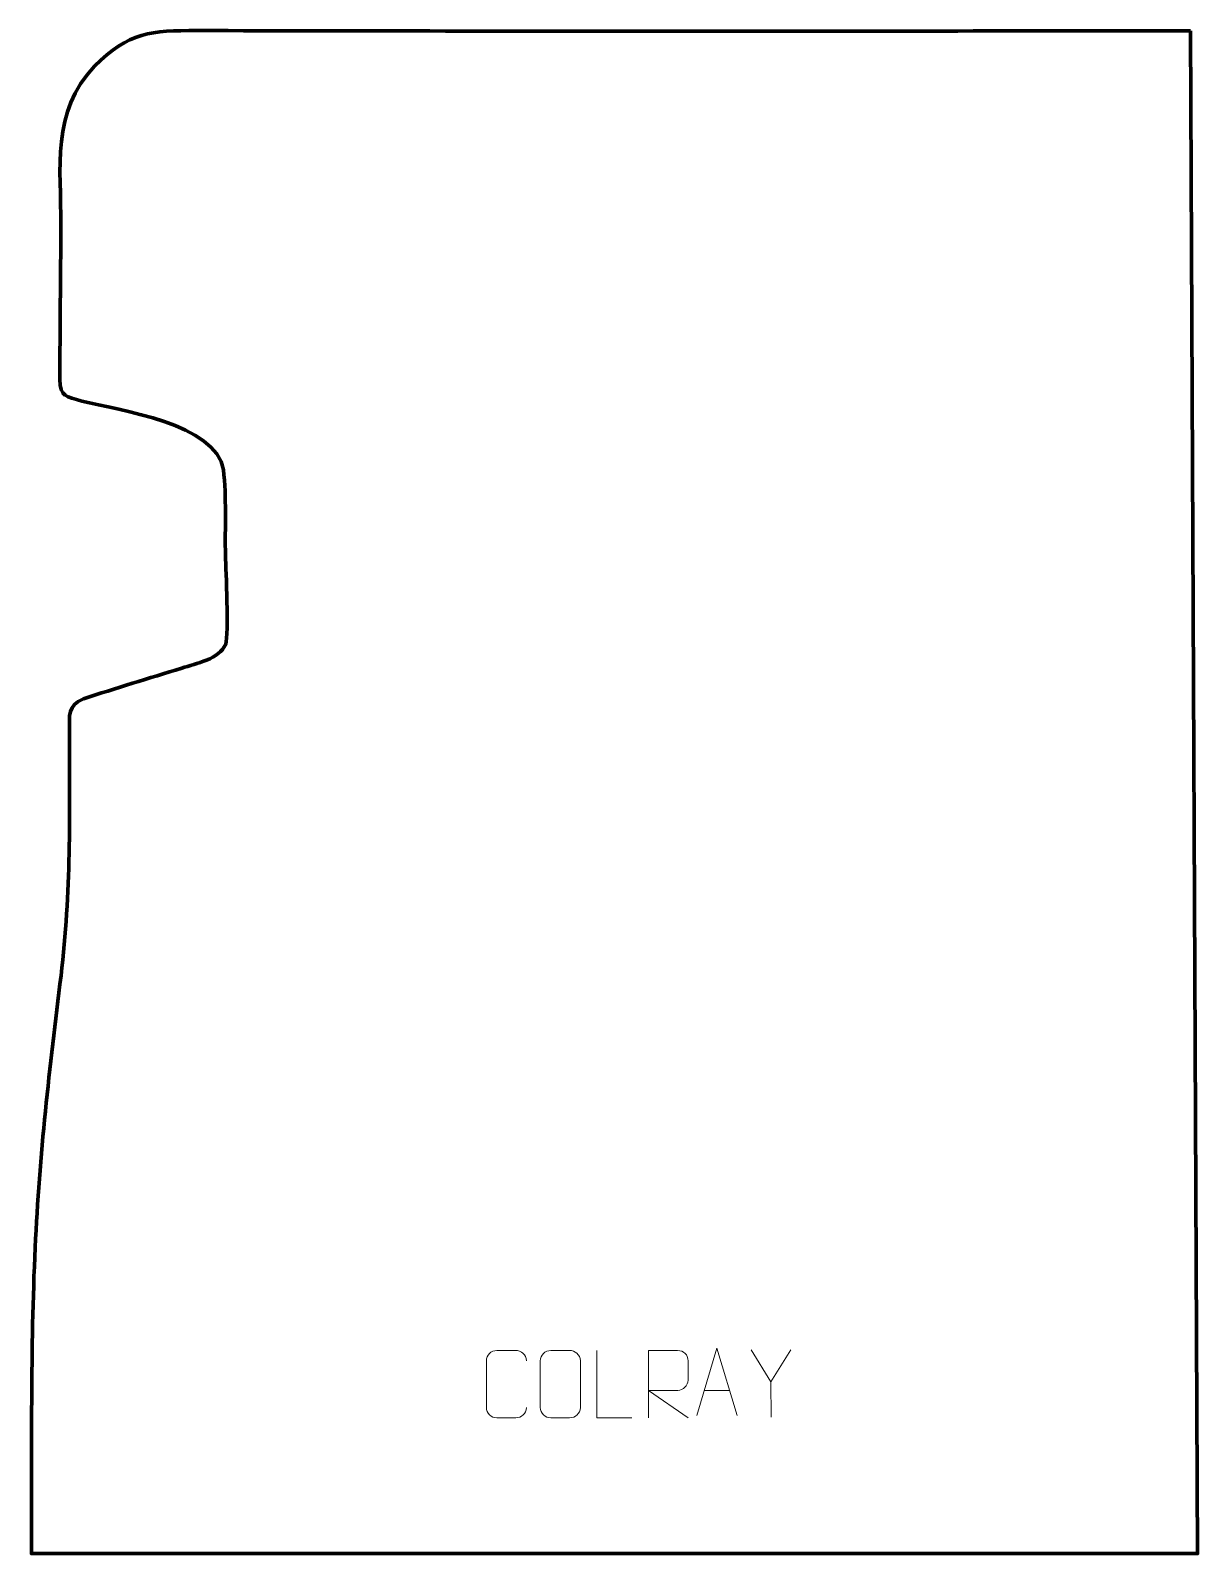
# Model space of a CAD drawing. Header units: millimetres. Extents: x 1542 to 1974, y 250 to 815.
import ezdxf

# ---------------------------------------------------------------- set-up
doc = ezdxf.new("R2010")
doc.units = ezdxf.units.MM
doc.header["$MEASUREMENT"] = 0
doc.layers.add('layer 2', color=7, linetype='Continuous')

msp = doc.modelspace()

# ---------------------------------------------------------------- linework, layer by layer
at = {"layer": 'layer 2', "color": 242, "lineweight": 158}
msp.add_open_spline([(1971.5617, 814.741), (1848.7857, 814.6658), (1726.0503, 814.5219), (1603.2735, 814.8416), (1603.2735, 814.8416), (1586.4163, 814.8855), (1577.8725, 814.2749), (1565.3348, 801.6988), (1565.3348, 801.6988), (1549.0389, 784.444), (1552.9152, 764.2059), (1552.8192, 742.4562), (1552.8192, 742.4562), (1552.7286, 723.4642), (1552.4808, 704.4715), (1552.4426, 685.4796), (1552.4426, 685.4796), (1552.4297, 679.0721), (1554.8213, 679.1126), (1560.6282, 677.4857), (1560.6282, 677.4857), (1574.5167, 674.015), (1610.4229, 669.2266), (1613.0373, 651.9705), (1613.0373, 651.9705), (1614.2911, 642.0762), (1613.5509, 630.3984), (1613.8153, 620.1895), (1613.8153, 620.1895), (1613.9638, 614.4534), (1615.1139, 591.2276), (1613.8933, 587.3742), (1613.8933, 587.3742), (1611.5387, 581.803), (1602.8767, 580.2077), (1597.597, 578.5194), (1597.597, 578.5194), (1585.4972, 574.6803), (1573.149, 571.1138), (1561.1409, 567.0585), (1561.1409, 567.0585), (1555.3022, 564.7673), (1555.9776, 560.8848), (1555.9756, 555.1657), (1555.9756, 555.1657), (1556.0394, 524.0712), (1556.6498, 495.601), (1552.8625, 464.522), (1552.8625, 464.522), (1548.6569, 430.4457), (1544.8675, 398.0599), (1543.2816, 363.6823), (1543.2816, 363.6823), (1541.5417, 325.9646), (1542.0794, 288.0909), (1541.8888, 250.2748), (1541.8888, 250.2748), (1541.8888, 250.2748), (1974.1164, 250.2748), (1974.1164, 250.2748), (1974.1164, 250.2748), (1974.1164, 250.2748), (1971.5617, 814.741), (1971.5617, 814.741)], degree=3, knots=[0, 0, 0, 0, 0.05882353, 0.05882353, 0.05882353, 0.05882353, 0.11764706, 0.11764706, 0.11764706, 0.11764706, 0.17647059, 0.17647059, 0.17647059, 0.17647059, 0.23529412, 0.23529412, 0.23529412, 0.23529412, 0.29411765, 0.29411765, 0.29411765, 0.29411765, 0.35294118, 0.35294118, 0.35294118, 0.35294118, 0.41176471, 0.41176471, 0.41176471, 0.41176471, 0.47058824, 0.47058824, 0.47058824, 0.47058824, 0.52941176, 0.52941176, 0.52941176, 0.52941176, 0.58823529, 0.58823529, 0.58823529, 0.58823529, 0.64705882, 0.64705882, 0.64705882, 0.64705882, 0.70588235, 0.70588235, 0.70588235, 0.70588235, 0.76470588, 0.76470588, 0.76470588, 0.76470588, 0.82352941, 0.82352941, 0.82352941, 0.82352941, 0.88235294, 0.88235294, 0.88235294, 0.88235294, 1, 1, 1, 1], dxfattribs=at)
at = {"layer": 'layer 2', "color": 250, "lineweight": 9}
for points, knots in [([(1725.3583, 304.4181), (1725.2185, 302.0947), (1723.5413, 300.6151), (1721.3936, 300.6043), (1721.3936, 300.6043), (1719.0617, 300.6047), (1716.7298, 300.6047), (1714.3983, 300.6043), (1714.3983, 300.6043), (1712.4733, 300.4989), (1710.5012, 302.3834), (1710.5124, 304.4007), (1710.5124, 304.4007), (1710.5128, 310.1708), (1710.5128, 315.9405), (1710.5124, 321.7098), (1710.5124, 321.7098), (1710.5166, 323.8479), (1712.2633, 325.5671), (1714.4157, 325.5536), (1714.4157, 325.5536), (1716.7414, 325.5536), (1719.0675, 325.5536), (1721.3936, 325.5536), (1721.3936, 325.5536), (1723.3402, 325.5891), (1725.3316, 324.0976), (1725.3583, 321.66)], [0, 0, 0, 0, 0.125, 0.125, 0.125, 0.125, 0.25, 0.25, 0.25, 0.25, 0.375, 0.375, 0.375, 0.375, 0.5, 0.5, 0.5, 0.5, 0.625, 0.625, 0.625, 0.625, 0.75, 0.75, 0.75, 0.75, 1, 1, 1, 1]), ([(1734.4157, 325.5536), (1736.7414, 325.5536), (1739.0675, 325.5536), (1741.3936, 325.5536), (1741.3936, 325.5536), (1743.3402, 325.5892), (1745.3316, 324.0976), (1745.3583, 321.66), (1745.3583, 321.66), (1745.3579, 315.9131), (1745.3579, 310.1658), (1745.3583, 304.4181), (1745.3583, 304.4181), (1745.2185, 302.0947), (1743.5413, 300.6151), (1741.3936, 300.6043), (1741.3936, 300.6043), (1739.0617, 300.6047), (1736.7298, 300.6047), (1734.3983, 300.6043), (1734.3983, 300.6043), (1732.4733, 300.4989), (1730.5012, 302.3834), (1730.5124, 304.4007), (1730.5124, 304.4007), (1730.5127, 310.1708), (1730.5127, 315.9405), (1730.5124, 321.7098), (1730.5124, 321.7098), (1730.5166, 323.8479), (1732.2633, 325.5671), (1734.4157, 325.5536)], [0, 0, 0, 0, 0.11111111, 0.11111111, 0.11111111, 0.11111111, 0.22222222, 0.22222222, 0.22222222, 0.22222222, 0.33333333, 0.33333333, 0.33333333, 0.33333333, 0.44444444, 0.44444444, 0.44444444, 0.44444444, 0.55555556, 0.55555556, 0.55555556, 0.55555556, 0.66666667, 0.66666667, 0.66666667, 0.66666667, 0.77777778, 0.77777778, 0.77777778, 0.77777778, 1, 1, 1, 1]), ([(1764.4098, 300.6003), (1764.4098, 300.6003), (1751.4607, 300.6003), (1751.4607, 300.6003), (1751.4607, 300.6003), (1751.4607, 300.6003), (1751.4607, 325.5539), (1751.4607, 325.5539)], [0, 0, 0, 0, 0.33333333, 0.33333333, 0.33333333, 0.33333333, 1, 1, 1, 1]), ([(1770.6032, 300.6004), (1770.6032, 300.6004), (1770.6032, 325.5539), (1770.6032, 325.5539), (1770.6032, 325.5539), (1774.198, 325.5539), (1777.7935, 325.5539), (1781.3887, 325.5539), (1781.3887, 325.5539), (1783.714, 325.5162), (1785.2713, 324.0262), (1785.2672, 321.6598), (1785.2672, 321.6598), (1785.2668, 319.6243), (1785.2668, 316.5649), (1785.2672, 314.5289), (1785.2672, 314.5289), (1785.2607, 312.6534), (1783.4484, 310.7116), (1781.4389, 310.6925), (1781.4389, 310.6925), (1781.4389, 310.6925), (1770.6032, 310.6925), (1770.6032, 310.6925), (1770.6032, 310.6925), (1770.6032, 310.6925), (1785.2579, 300.6004), (1785.2579, 300.6004)], [0, 0, 0, 0, 0.125, 0.125, 0.125, 0.125, 0.25, 0.25, 0.25, 0.25, 0.375, 0.375, 0.375, 0.375, 0.5, 0.5, 0.5, 0.5, 0.625, 0.625, 0.625, 0.625, 0.75, 0.75, 0.75, 0.75, 1, 1, 1, 1]), ([(1788.5506, 301.4431), (1788.5506, 301.4431), (1795.9216, 326.3966), (1795.9216, 326.3966), (1795.9216, 326.3966), (1795.9216, 326.3966), (1803.4915, 301.4431), (1803.4915, 301.4431)], [0, 0, 0, 0, 0.33333333, 0.33333333, 0.33333333, 0.33333333, 1, 1, 1, 1]), ([(1823.3435, 325.8185), (1823.3435, 325.8185), (1816.0211, 313.9198), (1816.0211, 313.9198), (1816.0211, 313.9198), (1816.0211, 313.9198), (1816.0218, 300.8649), (1816.0218, 300.8649)], [0, 0, 0, 0, 0.33333333, 0.33333333, 0.33333333, 0.33333333, 1, 1, 1, 1])]:
    msp.add_open_spline(points, degree=3, knots=knots, dxfattribs=at)
for points in [[(1816.0211, 313.9198), (1816.0211, 313.9198), (1808.7002, 325.8185), (1808.7002, 325.8185)], [(1791.2732, 310.6925), (1791.2732, 310.6925), (1800.7689, 310.6925), (1800.7689, 310.6925)]]:
    msp.add_open_spline(points, degree=3, dxfattribs=at)

doc.saveas('drawing.dxf')
